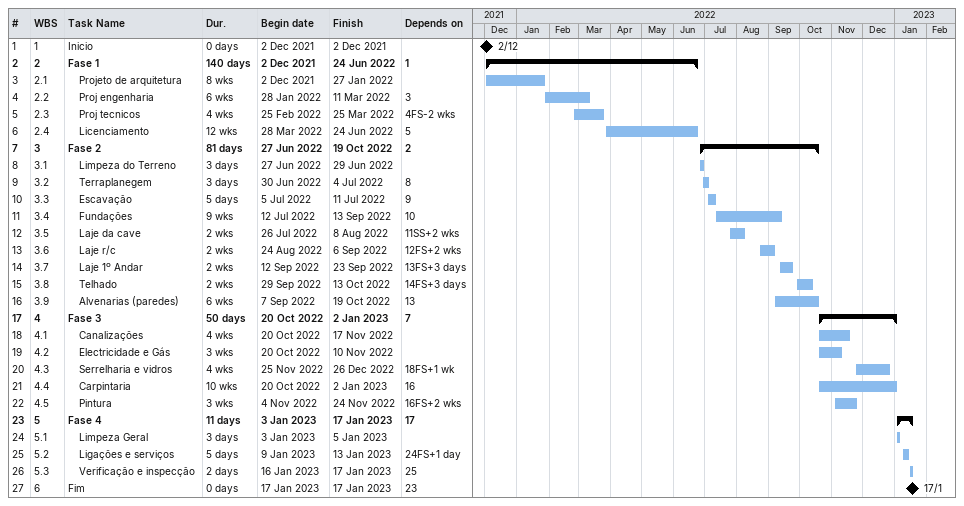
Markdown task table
| ID | WBS | Task | Duration | Start | Finish | Predecessors |
|---|---|---|---|---|---|---|
| 1 | 1 | Inicio | 0d | 2021-12-02 | 2021-12-02 |  |
| 2 | 2 | **Fase 1** | 140d | 2021-12-02 | 2022-06-24 | 1 |
| 3 | 2.1 | Projeto de arquitetura | 8w | 2021-12-02 | 2022-01-27 |  |
| 4 | 2.2 | Proj engenharia | 6w | 2022-01-28 | 2022-03-11 | 3 |
| 5 | 2.3 | Proj tecnicos | 4w | 2022-02-25 | 2022-03-25 | 4FS-2w |
| 6 | 2.4 | Licenciamento | 12w | 2022-03-28 | 2022-06-24 | 5 |
| 7 | 3 | **Fase 2** | 81d | 2022-06-27 | 2022-10-19 | 2 |
| 8 | 3.1 | Limpeza do Terreno | 3d | 2022-06-27 | 2022-06-29 |  |
| 9 | 3.2 | Terraplanegem | 3d | 2022-06-30 | 2022-07-04 | 8 |
| 10 | 3.3 | Escavação | 5d | 2022-07-05 | 2022-07-11 | 9 |
| 11 | 3.4 | Fundações | 9w | 2022-07-12 | 2022-09-13 | 10 |
| 12 | 3.5 | Laje da cave | 2w | 2022-07-26 | 2022-08-08 | 11SS+2w |
| 13 | 3.6 | Laje r/c | 2w | 2022-08-24 | 2022-09-06 | 12FS+2w |
| 14 | 3.7 | Laje 1º Andar | 2w | 2022-09-12 | 2022-09-23 | 13FS+3d |
| 15 | 3.8 | Telhado | 2w | 2022-09-29 | 2022-10-13 | 14FS+3d |
| 16 | 3.9 | Alvenarias (paredes) | 6w | 2022-09-07 | 2022-10-19 | 13 |
| 17 | 4 | **Fase 3** | 50d | 2022-10-20 | 2023-01-02 | 7 |
| 18 | 4.1 | Canalizações | 4w | 2022-10-20 | 2022-11-17 |  |
| 19 | 4.2 | Electricidade e Gás | 3w | 2022-10-20 | 2022-11-10 |  |
| 20 | 4.3 | Serrelharia e vidros | 4w | 2022-11-25 | 2022-12-26 | 18FS+1w |
| 21 | 4.4 | Carpintaria | 10w | 2022-10-20 | 2023-01-02 | 16 |
| 22 | 4.5 | Pintura | 3w | 2022-11-04 | 2022-11-24 | 16FS+2w |
| 23 | 5 | **Fase 4** | 11d | 2023-01-03 | 2023-01-17 | 17 |
| 24 | 5.1 | Limpeza Geral | 3d | 2023-01-03 | 2023-01-05 |  |
| 25 | 5.2 | Ligações e serviços | 5d | 2023-01-09 | 2023-01-13 | 24FS+1d |
| 26 | 5.3 | Verificação e inspecção | 2d | 2023-01-16 | 2023-01-17 | 25 |
| 27 | 6 | Fim | 0d | 2023-01-17 | 2023-01-17 | 23 |
